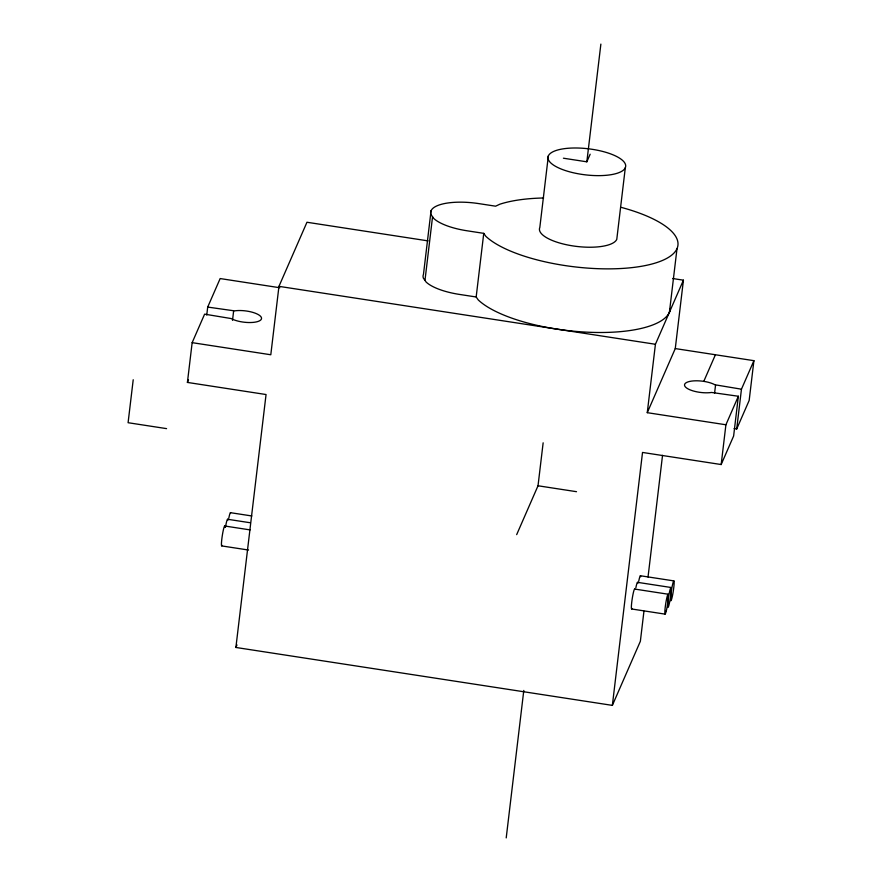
<?xml version="1.0" encoding="UTF-8"?>
<svg xmlns="http://www.w3.org/2000/svg" width="882" height="882" viewBox="0 0 882 882"><rect width="100%" height="100%" fill="white"/><g stroke="black" fill="none" stroke-linecap="round" stroke-linejoin="round"><path stroke-width="1.32" d="M667.85 602.99L668.435 598.095A10.066 0.959 -81.3 0 1 670.794 587.633A10.066 0.959 -81.3 0 1 670.893 594.225L670.717 596.397A10.066 0.959 -81.3 0 0 672.249 596.728A10.066 0.959 -81.3 0 0 674.091 581.304A10.066 0.959 -81.3 0 0 671.301 591.513L670.893 594.225A10.066 0.959 -81.3 0 1 668.556 606.397A10.066 0.959 -81.3 0 1 667.839 603.001M133.215 379.756L128.088 422.71L166.577 428.63M643.948 611.204L640.365 641.28L612.362 705.38L235.891 647.465L266.055 394.53L187.414 382.424L192.155 342.657L204.613 314.146L231.15 318.556A17.001 5.7 6.8 0 0 254.81 322.195A17.001 5.7 6.8 0 0 258.139 314.51A17.001 5.7 6.8 0 0 234.48 310.872L207.7 307.079L206.752 315.039M232.517 320.342L233.62 311.07M428.134 240.896L306.958 222.253L278.955 286.352L270.796 354.762L192.155 342.657M431.055 210.754L423.47 274.379A42.512 14.255 6.8 0 0 423.36 278.117L426.105 282.031A42.512 14.255 6.8 0 0 459.368 294.401L476.17 296.98L478.22 299.902A100.328 33.648 6.8 0 0 588.261 332.227A100.328 33.648 6.8 0 0 670.375 308.546M424.97 280.41L432.555 216.774M476.17 296.98L483.755 233.355L466.953 230.764A42.512 14.255 6.8 0 1 433.69 218.405L430.945 214.48A42.512 14.255 6.8 0 1 478.816 203.61L495.618 206.19L499.807 204.227A100.328 33.648 6.8 0 1 543.61 197.987M548.35 155.894L539.817 227.479A39.117 13.12 6.8 0 0 572.837 245.902A39.117 13.12 6.8 0 0 616.783 239.32L625.316 167.734A39.117 13.12 6.8 0 0 572.319 148.033A39.117 13.12 6.8 0 0 562.87 169.675A39.117 13.12 6.8 0 0 625.316 167.734M516.676 534.635L538.02 485.773L543.147 442.819M506.213 837.9L523.798 690.43M563.411 158.209L586.839 161.814L600.874 44.1M612.362 705.38L642.526 452.444L721.167 464.538L733.626 436.028L738.366 396.25L711.598 392.457A17.001 5.7 6.8 0 1 687.927 388.83A17.001 5.7 6.8 0 1 691.256 381.145A17.001 5.7 6.8 0 1 714.927 384.773L741.453 389.194L753.912 360.672L675.27 348.577L647.267 412.677L725.908 424.771L738.366 396.25M647.267 412.677L655.425 344.267L683.429 280.178L672.613 278.514M669.427 312.217L677.012 248.592M648.027 577.026L662.536 455.344M675.27 348.577L683.429 280.178M714.585 393.163L715.534 385.202M721.167 464.538L725.908 424.771M734.122 428.564L736.713 428.961L741.453 389.194M753.912 360.672L749.171 400.439L736.713 428.961M207.7 307.079L220.158 278.558L279.826 287.741M187.414 382.424L188.494 379.944M235.891 647.465L236.993 644.951M586.839 161.814L590.157 154.218M703.781 381.366L715.412 354.751M278.955 286.352L655.425 344.267M538.02 485.773L576.508 491.693M230.423 512.674L251.844 515.97M640.354 575.748L673.826 580.885M227.545 519.266L250.301 522.761M637.477 582.329L670.948 587.478M224.667 525.992L250.091 529.906M634.599 589.055L668.06 594.203M221.757 545.925L248.526 550.037M631.688 608.988L665.16 614.137M483.755 233.355L485.806 236.277A100.328 33.648 6.8 0 0 646.528 265.306A100.328 33.648 6.8 0 0 621.314 207.402M225.439 527.271A10.066 0.959 -81.3 0 1 227.887 520.259M222.088 545.385A10.077 0.959 -81.3 0 1 222.341 535.33A10.077 0.959 -81.3 0 1 224.998 527.006M228.78 518.23A10.066 0.959 -81.3 0 1 230.643 512.883M635.834 587.864A10.066 0.959 -81.3 0 1 637.818 583.322M632.019 608.448A10.077 0.959 -81.3 0 1 632.074 599.705A10.077 0.959 -81.3 0 1 634.819 589.242M638.711 581.293A10.066 0.959 -81.3 0 1 640.685 576.773M666.34 610.697A10.077 0.959 -81.3 0 0 668.28 594.391A10.077 0.959 -81.3 0 0 665.204 607.411A10.077 0.959 -81.3 0 0 666.34 610.697"/></g></svg>
